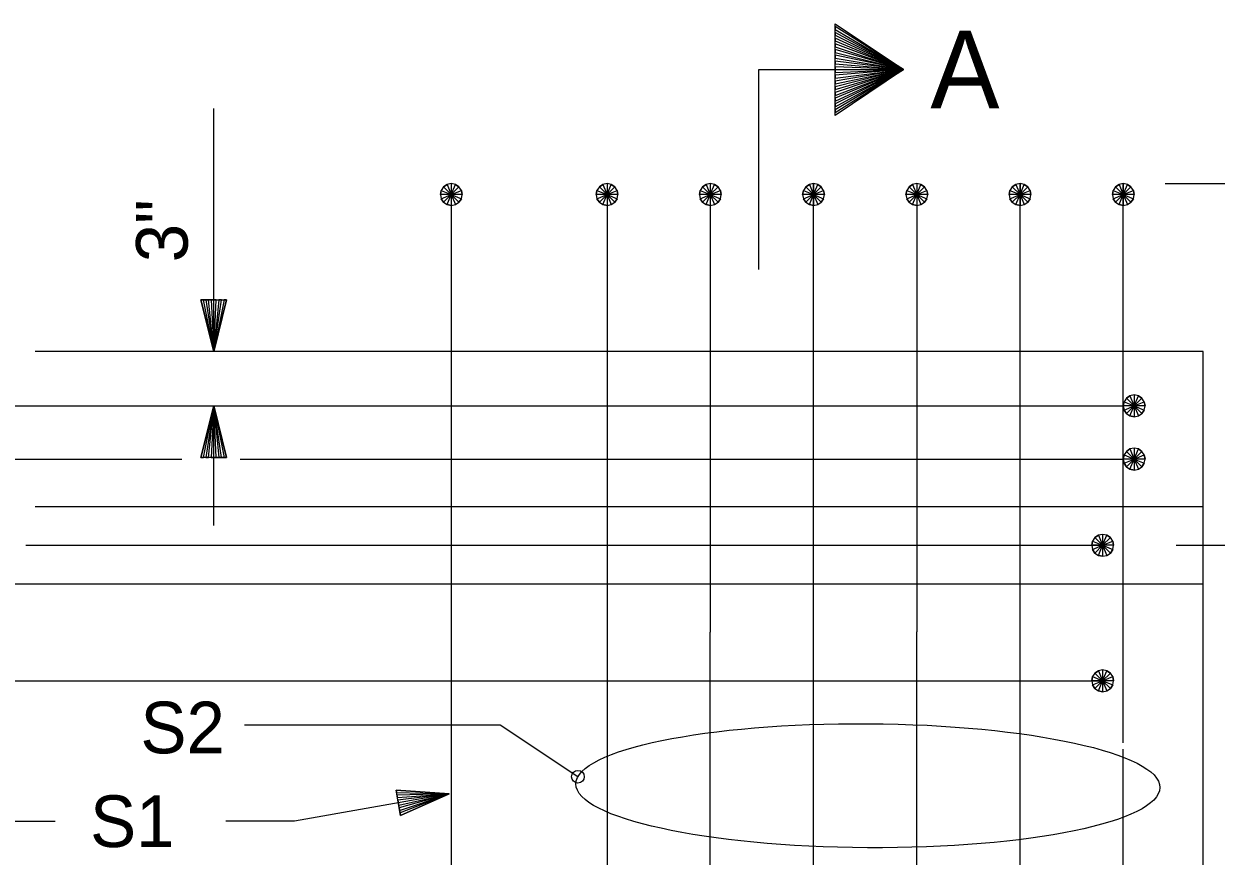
# Model space of a CAD drawing. Extents: x 0 to 34.6, y 0 to 25.6.
# Drawn here: x 14.663 to 17.55, y 4.337 to 6.352 of the extents above; entities that cross this region are included whole.
import ezdxf

# ---------------------------------------------------------------- set-up
doc = ezdxf.new("R2010")
doc.units = 0
for name, color, linetype in [('Dimension Lines', 7, 'Continuous'), ('Rebar Lines', 7, 'Continuous'), ('Sup Concrete Girder Lines', 7, 'Continuous'), ('Text', 7, 'Continuous')]:
    doc.layers.add(name, color=color, linetype=linetype)

msp = doc.modelspace()

# ---------------------------------------------------------------- linework, layer by layer
at = {"layer": 'Dimension Lines'}
for p, q in [((15.123, 5.5586), (15.123, 6.147)), ((17.4264, 5.9649), (19.3508, 5.9649)), ((15.123, 5.1372), (15.123, 5.427)), ((17.4534, 5.0896), (19.1773, 5.0896))]:
    msp.add_line(p, q, dxfattribs=at)
for points in [[(16.6273, 6.3516), (16.7935, 6.2408), (16.6273, 6.3448), (16.6273, 6.3379), (16.7935, 6.2408), (16.6273, 6.3309), (16.6273, 6.324), (16.7935, 6.2408), (16.6273, 6.317), (16.6273, 6.3102), (16.7935, 6.2408), (16.6273, 6.3032), (16.6273, 6.2963), (16.7935, 6.2408), (16.6273, 6.2893), (16.6273, 6.2824), (16.7935, 6.2408), (16.6273, 6.2755), (16.6273, 6.2686), (16.7935, 6.2408), (16.6273, 6.2616), (16.6273, 6.2547), (16.7935, 6.2408), (16.6273, 6.2478), (16.6273, 6.2339), (16.7935, 6.2408), (16.6273, 6.227), (16.6273, 6.2201), (16.7935, 6.2408), (16.6273, 6.2131), (16.6273, 6.2062), (16.7935, 6.2408), (16.6273, 6.1993), (16.6273, 6.1923), (16.7935, 6.2408), (16.6273, 6.1854), (16.6273, 6.1785), (16.7935, 6.2408), (16.6273, 6.1715), (16.6273, 6.1646), (16.7935, 6.2408), (16.6273, 6.1577), (16.6273, 6.1507), (16.7935, 6.2408), (16.6273, 6.1438), (16.6273, 6.1369), (16.7935, 6.2408), (16.6273, 6.1301), (16.6273, 6.3516), (16.7935, 6.2408), (16.6273, 6.3448)], [(16.4426, 5.7574), (16.4426, 6.2408), (16.7935, 6.2408)], [(15.123, 5.6836), (15.1167, 5.6836), (15.123, 5.5586), (15.1105, 5.6836), (15.1042, 5.6836), (15.123, 5.5586), (15.098, 5.6836), (15.0917, 5.6836), (15.123, 5.5586), (15.1542, 5.6836), (15.148, 5.6836), (15.123, 5.5586), (15.1417, 5.6836), (15.1355, 5.6836), (15.123, 5.5586), (15.1292, 5.6836), (15.0917, 5.6836), (15.1542, 5.6836), (15.123, 5.5586), (15.0917, 5.6836)], [(15.123, 5.302), (15.1292, 5.302), (15.123, 5.427), (15.1355, 5.302), (15.1417, 5.302), (15.123, 5.427), (15.148, 5.302), (15.1542, 5.302), (15.123, 5.427), (15.0917, 5.302), (15.098, 5.302), (15.123, 5.427), (15.1042, 5.302), (15.1105, 5.302), (15.123, 5.427), (15.1167, 5.302), (15.1542, 5.302), (15.0917, 5.302), (15.123, 5.427), (15.1542, 5.302)], [(16.0048, 4.5293), (15.8167, 4.6544), (15.1972, 4.6544)], [(14.1982, 4.4884), (14.5729, 4.4218), (14.7392, 4.4218)], [(15.6929, 4.4884), (15.3183, 4.4218), (15.152, 4.4218)], [(15.5698, 4.4665), (15.5709, 4.4604), (15.6929, 4.4884), (15.572, 4.4542), (15.5731, 4.4481), (15.6929, 4.4884), (15.5742, 4.4419), (15.5753, 4.4357), (15.6929, 4.4884), (15.5644, 4.4973), (15.5655, 4.4911), (15.6929, 4.4884), (15.5666, 4.485), (15.5677, 4.4788), (15.6929, 4.4884), (15.5687, 4.4727), (15.5753, 4.4357), (15.5644, 4.4973), (15.6929, 4.4884), (15.5753, 4.4357)]]:
    msp.add_lwpolyline(points, dxfattribs=at)
msp.add_circle((16.0048, 4.5293), 0.0154, dxfattribs=at)
msp.add_ellipse((16.7069, 4.5077), major_axis=(-0.7069, 0.0044), ratio=0.212389, dxfattribs=at)
at = {"layer": 'Rebar Lines'}
for p, q in [((16.3253, 5.9649), (16.3253, 4.8792)), ((16.5753, 5.6314), (16.5753, 5.9649)), ((16.8253, 5.9649), (16.8253, 4.8803)), ((17.0752, 5.6314), (17.0752, 5.9649)), ((17.3252, 4.6117), (17.3252, 5.9649)), ((15.6983, 5.9385), (15.6983, 3.5313)), ((16.0753, 5.9385), (16.0753, 3.5494)), ((16.5753, 4.8753), (16.5753, 5.6314)), ((17.0752, 4.8753), (17.0752, 5.6314)), ((14.0427, 5.427), (15.7014, 5.427)), ((15.7014, 5.427), (17.3252, 5.427)), ((14.1841, 5.2982), (15.0456, 5.2982)), ((15.187, 5.2982), (15.9823, 5.2982)), ((15.9823, 5.2982), (17.3252, 5.2982)), ((14.6683, 5.0896), (17.2753, 5.0896)), ((16.3253, 3.5274), (16.3253, 4.8792)), ((16.8253, 4.5958), (16.8253, 4.8803)), ((16.5753, 3.5274), (16.5753, 4.8753)), ((17.0752, 3.5274), (17.0752, 4.8753)), ((13.5253, 4.7617), (17.2753, 4.7617)), ((16.8253, 3.5274), (16.8253, 4.5958)), ((17.3252, 3.5274), (17.3252, 4.5958))]:
    msp.add_line(p, q, dxfattribs=at)
for points in [[(15.6982, 5.9649), (15.6882, 5.9629), (15.6796, 5.9572), (15.6738, 5.9486), (15.6718, 5.9385), (15.6738, 5.9284), (15.6796, 5.9198), (15.6881, 5.9141), (15.6982, 5.9121), (15.7083, 5.9141), (15.7169, 5.9198), (15.7227, 5.9284), (15.7247, 5.9385), (15.7227, 5.9486), (15.7169, 5.9571), (15.7084, 5.9629), (15.6982, 5.9649), (15.6982, 5.9385), (15.6982, 5.9121), (15.6881, 5.9141), (15.6982, 5.9385), (15.6796, 5.9198), (15.6738, 5.9284), (15.6982, 5.9385), (15.6718, 5.9385), (15.6738, 5.9486), (15.6982, 5.9385), (15.6796, 5.9572), (15.6882, 5.9629), (15.6982, 5.9385), (15.7084, 5.9629), (15.7169, 5.9571), (15.6982, 5.9385), (15.7227, 5.9486), (15.7247, 5.9385), (15.6982, 5.9385), (15.7227, 5.9284), (15.7169, 5.9198), (15.6982, 5.9385), (15.7083, 5.9141)], [(16.0753, 5.9649), (16.0653, 5.9629), (16.0567, 5.9572), (16.0509, 5.9486), (16.0489, 5.9385), (16.0509, 5.9284), (16.0567, 5.9198), (16.0652, 5.9141), (16.0753, 5.9121), (16.0854, 5.9141), (16.094, 5.9198), (16.0997, 5.9284), (16.1018, 5.9385), (16.0997, 5.9486), (16.094, 5.9571), (16.0855, 5.9629), (16.0753, 5.9649), (16.0753, 5.9385), (16.0753, 5.9121), (16.0652, 5.9141), (16.0753, 5.9385), (16.0567, 5.9198), (16.0509, 5.9284), (16.0753, 5.9385), (16.0489, 5.9385), (16.0509, 5.9486), (16.0753, 5.9385), (16.0567, 5.9572), (16.0653, 5.9629), (16.0753, 5.9385), (16.0855, 5.9629), (16.094, 5.9571), (16.0753, 5.9385), (16.0997, 5.9486), (16.1018, 5.9385), (16.0753, 5.9385), (16.0997, 5.9284), (16.094, 5.9198), (16.0753, 5.9385), (16.0854, 5.9141)], [(16.3253, 5.9649), (16.3152, 5.9629), (16.3066, 5.9572), (16.3009, 5.9486), (16.2989, 5.9385), (16.3009, 5.9284), (16.3066, 5.9198), (16.3152, 5.9141), (16.3253, 5.9121), (16.3354, 5.9141), (16.344, 5.9198), (16.3497, 5.9284), (16.3517, 5.9385), (16.3497, 5.9486), (16.344, 5.9571), (16.3354, 5.9629), (16.3253, 5.9649), (16.3253, 5.9385), (16.3253, 5.9121), (16.3152, 5.9141), (16.3253, 5.9385), (16.3066, 5.9198), (16.3009, 5.9284), (16.3253, 5.9385), (16.2989, 5.9385), (16.3009, 5.9486), (16.3253, 5.9385), (16.3066, 5.9572), (16.3152, 5.9629), (16.3253, 5.9385), (16.3354, 5.9629), (16.344, 5.9571), (16.3253, 5.9385), (16.3497, 5.9486), (16.3517, 5.9385), (16.3253, 5.9385), (16.3497, 5.9284), (16.344, 5.9198), (16.3253, 5.9385), (16.3354, 5.9141)], [(16.5753, 5.9649), (16.5652, 5.9629), (16.5566, 5.9572), (16.5509, 5.9486), (16.5489, 5.9385), (16.5509, 5.9284), (16.5566, 5.9198), (16.5652, 5.9141), (16.5753, 5.9121), (16.5854, 5.9141), (16.594, 5.9198), (16.5997, 5.9284), (16.6017, 5.9385), (16.5997, 5.9486), (16.594, 5.9571), (16.5854, 5.9629), (16.5753, 5.9649), (16.5753, 5.9385), (16.5753, 5.9121), (16.5652, 5.9141), (16.5753, 5.9385), (16.5566, 5.9198), (16.5509, 5.9284), (16.5753, 5.9385), (16.5489, 5.9385), (16.5509, 5.9486), (16.5753, 5.9385), (16.5566, 5.9572), (16.5652, 5.9629), (16.5753, 5.9385), (16.5854, 5.9629), (16.594, 5.9571), (16.5753, 5.9385), (16.5997, 5.9486), (16.6017, 5.9385), (16.5753, 5.9385), (16.5997, 5.9284), (16.594, 5.9198), (16.5753, 5.9385), (16.5854, 5.9141)], [(16.8253, 5.9649), (16.8152, 5.9629), (16.8066, 5.9572), (16.8008, 5.9486), (16.7989, 5.9385), (16.8008, 5.9284), (16.8066, 5.9198), (16.8151, 5.9141), (16.8253, 5.9121), (16.8353, 5.9141), (16.8439, 5.9198), (16.8496, 5.9284), (16.8517, 5.9385), (16.8496, 5.9486), (16.844, 5.9571), (16.8354, 5.9629), (16.8253, 5.9649), (16.8253, 5.9385), (16.8253, 5.9121), (16.8151, 5.9141), (16.8253, 5.9385), (16.8066, 5.9198), (16.8008, 5.9284), (16.8253, 5.9385), (16.7989, 5.9385), (16.8008, 5.9486), (16.8253, 5.9385), (16.8066, 5.9572), (16.8152, 5.9629), (16.8253, 5.9385), (16.8354, 5.9629), (16.844, 5.9571), (16.8253, 5.9385), (16.8496, 5.9486), (16.8517, 5.9385), (16.8253, 5.9385), (16.8496, 5.9284), (16.8439, 5.9198), (16.8253, 5.9385), (16.8353, 5.9141)], [(17.0752, 5.9649), (17.0652, 5.9629), (17.0566, 5.9572), (17.0508, 5.9486), (17.0488, 5.9385), (17.0508, 5.9284), (17.0566, 5.9198), (17.0651, 5.9141), (17.0752, 5.9121), (17.0853, 5.9141), (17.0939, 5.9198), (17.0996, 5.9284), (17.1017, 5.9385), (17.0996, 5.9486), (17.094, 5.9571), (17.0854, 5.9629), (17.0752, 5.9649), (17.0752, 5.9385), (17.0752, 5.9121), (17.0651, 5.9141), (17.0752, 5.9385), (17.0566, 5.9198), (17.0508, 5.9284), (17.0752, 5.9385), (17.0488, 5.9385), (17.0508, 5.9486), (17.0752, 5.9385), (17.0566, 5.9572), (17.0652, 5.9629), (17.0752, 5.9385), (17.0854, 5.9629), (17.094, 5.9571), (17.0752, 5.9385), (17.0996, 5.9486), (17.1017, 5.9385), (17.0752, 5.9385), (17.0996, 5.9284), (17.0939, 5.9198), (17.0752, 5.9385), (17.0853, 5.9141)], [(17.3252, 5.9649), (17.3151, 5.9629), (17.3065, 5.9572), (17.3008, 5.9486), (17.2988, 5.9385), (17.3008, 5.9284), (17.3065, 5.9198), (17.3151, 5.9141), (17.3252, 5.9121), (17.3353, 5.9141), (17.3439, 5.9198), (17.3496, 5.9284), (17.3516, 5.9385), (17.3496, 5.9486), (17.3439, 5.9571), (17.3354, 5.9629), (17.3252, 5.9649), (17.3252, 5.9385), (17.3252, 5.9121), (17.3151, 5.9141), (17.3252, 5.9385), (17.3065, 5.9198), (17.3008, 5.9284), (17.3252, 5.9385), (17.2988, 5.9385), (17.3008, 5.9486), (17.3252, 5.9385), (17.3065, 5.9572), (17.3151, 5.9629), (17.3252, 5.9385), (17.3354, 5.9629), (17.3439, 5.9571), (17.3252, 5.9385), (17.3496, 5.9486), (17.3516, 5.9385), (17.3252, 5.9385), (17.3496, 5.9284), (17.3439, 5.9198), (17.3252, 5.9385), (17.3353, 5.9141)], [(17.3516, 5.4534), (17.3415, 5.4515), (17.3329, 5.4457), (17.3272, 5.4371), (17.3252, 5.427), (17.3272, 5.4169), (17.3329, 5.4083), (17.3415, 5.4027), (17.3516, 5.4006), (17.3617, 5.4027), (17.3703, 5.4083), (17.376, 5.4169), (17.378, 5.427), (17.376, 5.4371), (17.3703, 5.4457), (17.3618, 5.4515), (17.3516, 5.4534), (17.3516, 5.427), (17.3516, 5.4006), (17.3415, 5.4027), (17.3516, 5.427), (17.3329, 5.4083), (17.3272, 5.4169), (17.3516, 5.427), (17.3252, 5.427), (17.3272, 5.4371), (17.3516, 5.427), (17.3329, 5.4457), (17.3415, 5.4515), (17.3516, 5.427), (17.3618, 5.4515), (17.3703, 5.4457), (17.3516, 5.427), (17.376, 5.4371), (17.378, 5.427), (17.3516, 5.427), (17.376, 5.4169), (17.3703, 5.4083), (17.3516, 5.427), (17.3617, 5.4027)], [(17.3516, 5.3246), (17.3415, 5.3227), (17.3329, 5.3169), (17.3272, 5.3083), (17.3252, 5.2982), (17.3272, 5.2881), (17.3329, 5.2795), (17.3415, 5.2739), (17.3516, 5.2718), (17.3617, 5.2739), (17.3703, 5.2795), (17.376, 5.2881), (17.378, 5.2982), (17.376, 5.3083), (17.3703, 5.3169), (17.3618, 5.3227), (17.3516, 5.3246), (17.3516, 5.2982), (17.3516, 5.2718), (17.3415, 5.2739), (17.3516, 5.2982), (17.3329, 5.2795), (17.3272, 5.2881), (17.3516, 5.2982), (17.3252, 5.2982), (17.3272, 5.3083), (17.3516, 5.2982), (17.3329, 5.3169), (17.3415, 5.3227), (17.3516, 5.2982), (17.3618, 5.3227), (17.3703, 5.3169), (17.3516, 5.2982), (17.376, 5.3083), (17.378, 5.2982), (17.3516, 5.2982), (17.376, 5.2881), (17.3703, 5.2795), (17.3516, 5.2982), (17.3617, 5.2739)], [(17.2753, 5.116), (17.2652, 5.114), (17.2566, 5.1083), (17.2509, 5.0997), (17.2489, 5.0896), (17.2509, 5.0795), (17.2566, 5.0709), (17.2652, 5.0652), (17.2753, 5.0632), (17.2854, 5.0652), (17.294, 5.0709), (17.2997, 5.0795), (17.3017, 5.0896), (17.2997, 5.0997), (17.294, 5.1082), (17.2855, 5.114), (17.2753, 5.116), (17.2753, 5.0896), (17.2753, 5.0632), (17.2652, 5.0652), (17.2753, 5.0896), (17.2566, 5.0709), (17.2509, 5.0795), (17.2753, 5.0896), (17.2489, 5.0896), (17.2509, 5.0997), (17.2753, 5.0896), (17.2566, 5.1083), (17.2652, 5.114), (17.2753, 5.0896), (17.2855, 5.114), (17.294, 5.1082), (17.2753, 5.0896), (17.2997, 5.0997), (17.3017, 5.0896), (17.2753, 5.0896), (17.2997, 5.0795), (17.294, 5.0709), (17.2753, 5.0896), (17.2854, 5.0652)], [(17.2753, 4.7881), (17.2652, 4.7861), (17.2566, 4.7804), (17.2509, 4.7718), (17.2489, 4.7617), (17.2509, 4.7516), (17.2566, 4.743), (17.2652, 4.7373), (17.2753, 4.7353), (17.2854, 4.7373), (17.294, 4.743), (17.2997, 4.7516), (17.3017, 4.7617), (17.2997, 4.7718), (17.294, 4.7804), (17.2855, 4.7861), (17.2753, 4.7881), (17.2753, 4.7617), (17.2753, 4.7353), (17.2652, 4.7373), (17.2753, 4.7617), (17.2566, 4.743), (17.2509, 4.7516), (17.2753, 4.7617), (17.2489, 4.7617), (17.2509, 4.7718), (17.2753, 4.7617), (17.2566, 4.7804), (17.2652, 4.7861), (17.2753, 4.7617), (17.2855, 4.7861), (17.294, 4.7804), (17.2753, 4.7617), (17.2997, 4.7718), (17.3017, 4.7617), (17.2753, 4.7617), (17.2997, 4.7516), (17.294, 4.743), (17.2753, 4.7617), (17.2854, 4.7373)]]:
    msp.add_lwpolyline(points, dxfattribs=at)
at = {"layer": 'Sup Concrete Girder Lines'}
for p, q in [((16.0309, 5.5586), (14.6908, 5.5586)), ((17.5186, 5.5586), (16.0309, 5.5586)), ((17.5186, 4.9961), (17.5186, 5.5586)), ((14.6908, 5.1836), (17.5186, 5.1836)), ((14.1578, 4.9961), (17.5186, 4.9961)), ((17.5186, 4.0586), (17.5186, 4.9961))]:
    msp.add_line(p, q, dxfattribs=at)

# ---------------------------------------------------------------- texts
at = {"layer": 'Text'}
for s, height, p in [('A', 0.188, (16.858, 6.1469)), ('S2', 0.125, (14.9456, 4.5861)), ('S1', 0.125, (14.8237, 4.3593))]:
    msp.add_text(s, height=height, dxfattribs=at).set_placement(p)
msp.add_text('3"', height=0.125, rotation=90, dxfattribs=at).set_placement((15.06, 5.7746))

doc.saveas('drawing.dxf')
